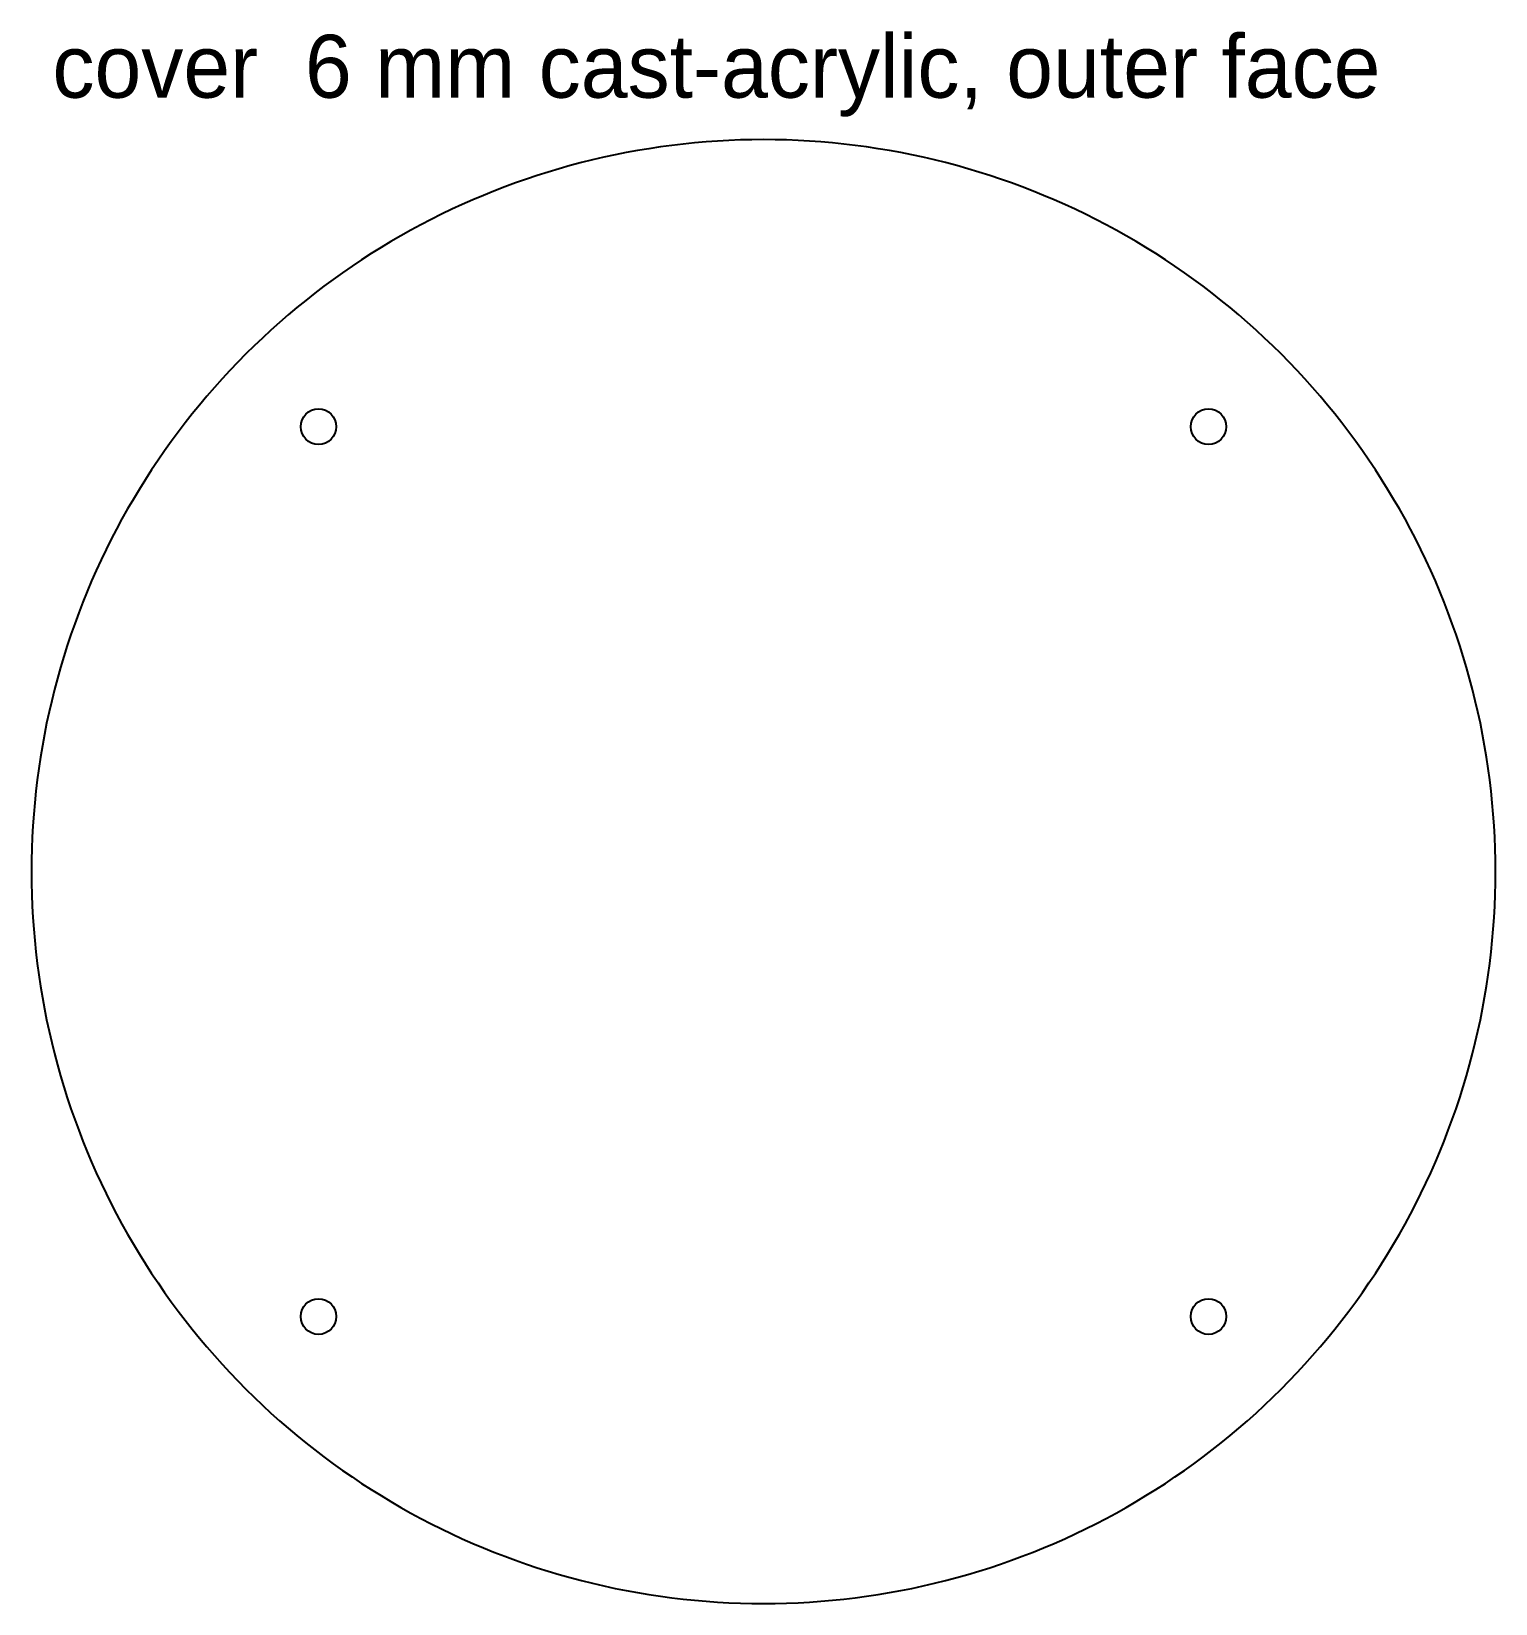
# Model space of a CAD drawing. Header units: millimetres. Extents: x 0 to 140, y 0 to 150.
import ezdxf

# ---------------------------------------------------------------- set-up
doc = ezdxf.new("R2010")
doc.units = ezdxf.units.MM
for name, color, linetype in [('CUT_INSIDE', 5, 'Continuous'), ('CUT_OUTSIDE', 1, 'Continuous'), ('NOTES', 7, 'Continuous')]:
    doc.layers.add(name, color=color, linetype=linetype)

msp = doc.modelspace()

# ---------------------------------------------------------------- linework, layer by layer
at = {"layer": 'CUT_INSIDE'}
for centre in [(27.37, 112.23), (112.23, 112.23), (27.37, 27.37), (112.23, 27.37)]:
    msp.add_circle(centre, 1.7, dxfattribs=at)
at = {"layer": 'CUT_OUTSIDE'}
msp.add_lwpolyline([(139.6, 69.8), (139.59, 70.9), (139.57, 71.99), (139.52, 73.09), (139.46, 74.18), (139.38, 75.28), (139.29, 76.37), (139.18, 77.46), (139.05, 78.55), (138.9, 79.63), (138.74, 80.72), (138.56, 81.8), (138.36, 82.88), (138.15, 83.95), (137.92, 85.03), (137.67, 86.09), (137.41, 87.16), (137.13, 88.22), (136.83, 89.27), (136.51, 90.32), (136.18, 91.37), (135.84, 92.41), (135.47, 93.44), (135.09, 94.47), (134.7, 95.5), (134.29, 96.51), (133.86, 97.52), (133.42, 98.52), (132.96, 99.52), (132.48, 100.51), (131.99, 101.49), (131.49, 102.46), (130.97, 103.43), (130.43, 104.38), (129.88, 105.33), (129.31, 106.27), (128.73, 107.2), (128.14, 108.12), (127.53, 109.03), (126.91, 109.94), (126.27, 110.83), (125.62, 111.71), (124.95, 112.58), (124.27, 113.44), (123.58, 114.29), (122.88, 115.13), (122.16, 115.96), (121.43, 116.78), (120.68, 117.58), (119.93, 118.37), (119.16, 119.16), (118.37, 119.93), (117.58, 120.68), (116.78, 121.43), (115.96, 122.16), (115.13, 122.88), (114.29, 123.58), (113.44, 124.27), (112.58, 124.95), (111.71, 125.62), (110.83, 126.27), (109.94, 126.91), (109.03, 127.53), (108.12, 128.14), (107.2, 128.73), (106.27, 129.31), (105.33, 129.88), (104.38, 130.43), (103.43, 130.97), (102.46, 131.49), (101.49, 131.99), (100.51, 132.48), (99.52, 132.96), (98.52, 133.42), (97.52, 133.86), (96.51, 134.29), (95.5, 134.7), (94.47, 135.09), (93.44, 135.47), (92.41, 135.84), (91.37, 136.18), (90.32, 136.51), (89.27, 136.83), (88.22, 137.13), (87.16, 137.41), (86.09, 137.67), (85.03, 137.92), (83.95, 138.15), (82.88, 138.36), (81.8, 138.56), (80.72, 138.74), (79.63, 138.9), (78.55, 139.05), (77.46, 139.18), (76.37, 139.29), (75.28, 139.38), (74.18, 139.46), (73.09, 139.52), (71.99, 139.57), (70.9, 139.59), (69.8, 139.6), (68.7, 139.59), (67.61, 139.57), (66.51, 139.52), (65.42, 139.46), (64.32, 139.38), (63.23, 139.29), (62.14, 139.18), (61.05, 139.05), (59.97, 138.9), (58.88, 138.74), (57.8, 138.56), (56.72, 138.36), (55.65, 138.15), (54.57, 137.92), (53.51, 137.67), (52.44, 137.41), (51.38, 137.13), (50.33, 136.83), (49.28, 136.51), (48.23, 136.18), (47.19, 135.84), (46.16, 135.47), (45.13, 135.09), (44.1, 134.7), (43.09, 134.29), (42.08, 133.86), (41.08, 133.42), (40.08, 132.96), (39.09, 132.48), (38.11, 131.99), (37.14, 131.49), (36.17, 130.97), (35.22, 130.43), (34.27, 129.88), (33.33, 129.31), (32.4, 128.73), (31.48, 128.14), (30.57, 127.53), (29.66, 126.91), (28.77, 126.27), (27.89, 125.62), (27.02, 124.95), (26.16, 124.27), (25.31, 123.58), (24.47, 122.88), (23.64, 122.16), (22.82, 121.43), (22.02, 120.68), (21.23, 119.93), (20.44, 119.16), (19.67, 118.37), (18.92, 117.58), (18.17, 116.78), (17.44, 115.96), (16.72, 115.13), (16.02, 114.29), (15.33, 113.44), (14.65, 112.58), (13.98, 111.71), (13.33, 110.83), (12.69, 109.94), (12.07, 109.03), (11.46, 108.12), (10.87, 107.2), (10.29, 106.27), (9.72, 105.33), (9.17, 104.38), (8.63, 103.43), (8.11, 102.46), (7.61, 101.49), (7.12, 100.51), (6.64, 99.52), (6.18, 98.52), (5.74, 97.52), (5.31, 96.51), (4.9, 95.5), (4.51, 94.47), (4.13, 93.44), (3.76, 92.41), (3.42, 91.37), (3.09, 90.32), (2.77, 89.27), (2.47, 88.22), (2.19, 87.16), (1.93, 86.09), (1.68, 85.03), (1.45, 83.95), (1.24, 82.88), (1.04, 81.8), (0.86, 80.72), (0.7, 79.63), (0.55, 78.55), (0.42, 77.46), (0.31, 76.37), (0.22, 75.28), (0.14, 74.18), (0.08, 73.09), (0.03, 71.99), (0.01, 70.9), (0, 69.8), (0.01, 68.7), (0.03, 67.61), (0.08, 66.51), (0.14, 65.42), (0.22, 64.32), (0.31, 63.23), (0.42, 62.14), (0.55, 61.05), (0.7, 59.97), (0.86, 58.88), (1.04, 57.8), (1.24, 56.72), (1.45, 55.65), (1.68, 54.57), (1.93, 53.51), (2.19, 52.44), (2.47, 51.38), (2.77, 50.33), (3.09, 49.28), (3.42, 48.23), (3.76, 47.19), (4.13, 46.16), (4.51, 45.13), (4.9, 44.1), (5.31, 43.09), (5.74, 42.08), (6.18, 41.08), (6.64, 40.08), (7.12, 39.09), (7.61, 38.11), (8.11, 37.14), (8.63, 36.17), (9.17, 35.22), (9.72, 34.27), (10.29, 33.33), (10.87, 32.4), (11.46, 31.48), (12.07, 30.57), (12.69, 29.66), (13.33, 28.77), (13.98, 27.89), (14.65, 27.02), (15.33, 26.16), (16.02, 25.31), (16.72, 24.47), (17.44, 23.64), (18.17, 22.82), (18.92, 22.02), (19.67, 21.23), (20.44, 20.44), (21.23, 19.67), (22.02, 18.92), (22.82, 18.17), (23.64, 17.44), (24.47, 16.72), (25.31, 16.02), (26.16, 15.33), (27.02, 14.65), (27.89, 13.98), (28.77, 13.33), (29.66, 12.69), (30.57, 12.07), (31.48, 11.46), (32.4, 10.87), (33.33, 10.29), (34.27, 9.72), (35.22, 9.17), (36.17, 8.63), (37.14, 8.11), (38.11, 7.61), (39.09, 7.12), (40.08, 6.64), (41.08, 6.18), (42.08, 5.74), (43.09, 5.31), (44.1, 4.9), (45.13, 4.51), (46.16, 4.13), (47.19, 3.76), (48.23, 3.42), (49.28, 3.09), (50.33, 2.77), (51.38, 2.47), (52.44, 2.19), (53.51, 1.93), (54.57, 1.68), (55.65, 1.45), (56.72, 1.24), (57.8, 1.04), (58.88, 0.86), (59.97, 0.7), (61.05, 0.55), (62.14, 0.42), (63.23, 0.31), (64.32, 0.22), (65.42, 0.14), (66.51, 0.08), (67.61, 0.03), (68.7, 0.01), (69.8, 0), (70.9, 0.01), (71.99, 0.03), (73.09, 0.08), (74.18, 0.14), (75.28, 0.22), (76.37, 0.31), (77.46, 0.42), (78.55, 0.55), (79.63, 0.7), (80.72, 0.86), (81.8, 1.04), (82.88, 1.24), (83.95, 1.45), (85.03, 1.68), (86.09, 1.93), (87.16, 2.19), (88.22, 2.47), (89.27, 2.77), (90.32, 3.09), (91.37, 3.42), (92.41, 3.76), (93.44, 4.13), (94.47, 4.51), (95.5, 4.9), (96.51, 5.31), (97.52, 5.74), (98.52, 6.18), (99.52, 6.64), (100.51, 7.12), (101.49, 7.61), (102.46, 8.11), (103.43, 8.63), (104.38, 9.17), (105.33, 9.72), (106.27, 10.29), (107.2, 10.87), (108.12, 11.46), (109.03, 12.07), (109.94, 12.69), (110.83, 13.33), (111.71, 13.98), (112.58, 14.65), (113.44, 15.33), (114.29, 16.02), (115.13, 16.72), (115.96, 17.44), (116.78, 18.17), (117.58, 18.92), (118.37, 19.67), (119.16, 20.44), (119.93, 21.23), (120.68, 22.02), (121.43, 22.82), (122.16, 23.64), (122.88, 24.47), (123.58, 25.31), (124.27, 26.16), (124.95, 27.02), (125.62, 27.89), (126.27, 28.77), (126.91, 29.66), (127.53, 30.57), (128.14, 31.48), (128.73, 32.4), (129.31, 33.33), (129.88, 34.27), (130.43, 35.22), (130.97, 36.17), (131.49, 37.14), (131.99, 38.11), (132.48, 39.09), (132.96, 40.08), (133.42, 41.08), (133.86, 42.08), (134.29, 43.09), (134.7, 44.1), (135.09, 45.13), (135.47, 46.16), (135.84, 47.19), (136.18, 48.23), (136.51, 49.28), (136.83, 50.33), (137.13, 51.38), (137.41, 52.44), (137.67, 53.51), (137.92, 54.57), (138.15, 55.65), (138.36, 56.72), (138.56, 57.8), (138.74, 58.88), (138.9, 59.97), (139.05, 61.05), (139.18, 62.14), (139.29, 63.23), (139.38, 64.32), (139.46, 65.42), (139.52, 66.51), (139.57, 67.61), (139.59, 68.7), (139.6, 69.8)], close=True, dxfattribs=at)

# ---------------------------------------------------------------- texts
at = {"layer": 'NOTES'}
msp.add_text('cover  6 mm cast-acrylic, outer face', height=6, dxfattribs=at).set_placement((2, 143.6))

doc.saveas('drawing.dxf')
